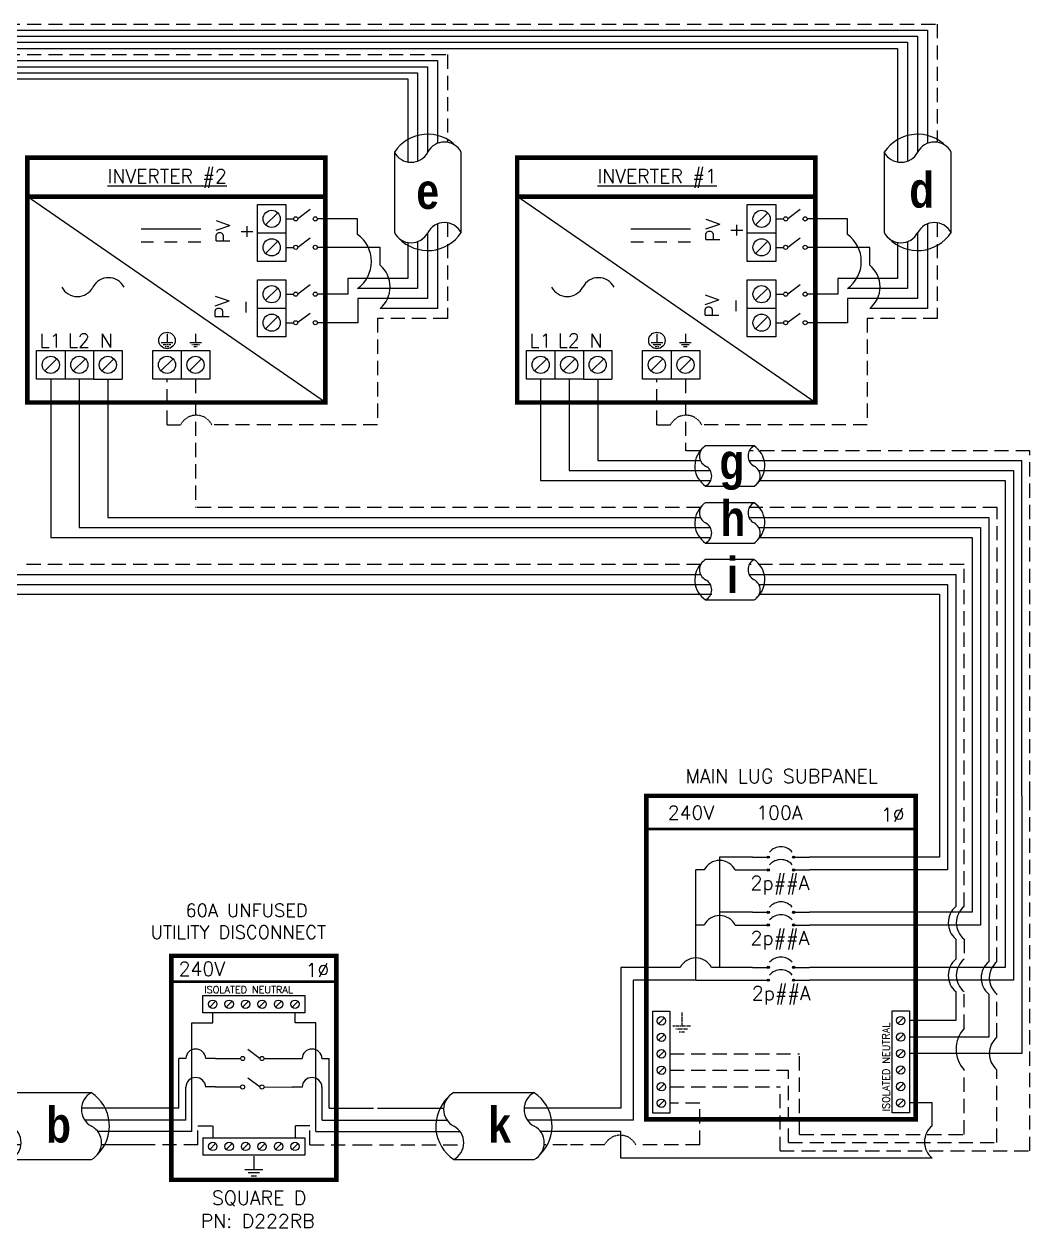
# Model space of a CAD drawing. Header units: feet. Extents: x 9649 to 10425, y 21606 to 22161.
# Drawn here: x 10159 to 10424.8, y 21808.1 to 22126.1 of the extents above; entities that cross this region are included whole.
import ezdxf

# ---------------------------------------------------------------- set-up
doc = ezdxf.new("R2010")
doc.units = ezdxf.units.FT
doc.header["$MEASUREMENT"] = 0
doc.linetypes.add('HIDDEN', pattern=[0.375, 0.25, -0.125])
for name, color, linetype in [('ONE LINE BLOCKS', 7, 'Continuous'), ('TABLES', 7, 'Continuous'), ('TEXT', 7, 'Continuous'), ('Z - TITLEBLOCK TXT', 7, 'Continuous')]:
    doc.layers.add(name, color=color, linetype=linetype)
doc.styles.add('ONE LINE TXT', font='techb___.ttf')
doc.styles.get("Standard").update_dxf_attribs({"font": 'simplex.shx'})

# ---------------------------------------------------------------- blocks, each defined once
blk = doc.blocks.new('*U11')
at = {"layer": 'ONE LINE BLOCKS', "linetype": 'Continuous'}
h = blk.add_hatch(color=1, dxfattribs=at)
h.dxf.hatch_style = 1
edge = h.paths.add_edge_path()
edge.add_arc((52.27, 75.95), 0.291, 0, 360)
h = blk.add_hatch(color=1, dxfattribs=at)
h.dxf.hatch_style = 1
edge = h.paths.add_edge_path()
edge.add_arc((58.94, 75.95), 0.291, 0, 360)
h = blk.add_hatch(color=1, dxfattribs=at)
h.dxf.hatch_style = 1
edge = h.paths.add_edge_path()
edge.add_arc((52.27, 72.57), 0.291, 0, 360)
h = blk.add_hatch(color=1, dxfattribs=at)
h.dxf.hatch_style = 1
edge = h.paths.add_edge_path()
edge.add_arc((58.94, 72.57), 0.291, 0, 360)
h = blk.add_hatch(color=1, dxfattribs=at)
h.dxf.hatch_style = 1
edge = h.paths.add_edge_path()
edge.add_arc((52.27, 61.39), 0.291, 0, 360)
h = blk.add_hatch(color=1, dxfattribs=at)
h.dxf.hatch_style = 1
edge = h.paths.add_edge_path()
edge.add_arc((58.94, 61.39), 0.291, 0, 360)
h = blk.add_hatch(color=1, dxfattribs=at)
h.dxf.hatch_style = 1
edge = h.paths.add_edge_path()
edge.add_arc((52.27, 58.01), 0.291, 0, 360)
h = blk.add_hatch(color=1, dxfattribs=at)
h.dxf.hatch_style = 1
edge = h.paths.add_edge_path()
edge.add_arc((58.94, 58.01), 0.291, 0, 360)
h = blk.add_hatch(color=1, dxfattribs=at)
h.dxf.hatch_style = 1
edge = h.paths.add_edge_path()
edge.add_arc((52.27, 46.83), 0.291, 0, 360)
h = blk.add_hatch(color=1, dxfattribs=at)
h.dxf.hatch_style = 1
edge = h.paths.add_edge_path()
edge.add_arc((58.94, 46.83), 0.291, 0, 360)
h = blk.add_hatch(color=1, dxfattribs=at)
h.dxf.hatch_style = 1
edge = h.paths.add_edge_path()
edge.add_arc((52.27, 43.45), 0.291, 0, 360)
h = blk.add_hatch(color=1, dxfattribs=at)
h.dxf.hatch_style = 1
edge = h.paths.add_edge_path()
edge.add_arc((58.94, 43.45), 0.291, 0, 360)
at = {"color": 7, "linetype": 'Continuous'}
for p, q in [((97.46, 92.13), (97.46, 75.95)), ((106.16, 92.13), (106.16, 61.39)), ((114.86, 92.13), (114.86, 46.83)), ((48.07, 75.95), (39.41, 75.95)), ((39.41, 75.95), (39.41, 61.39)), ((97.46, 75.95), (63.14, 75.95)), ((48.07, 61.39), (39.41, 61.39)), ((39.41, 61.39), (39.41, 46.83)), ((106.16, 61.39), (63.14, 61.39)), ((29, 46.83), (13.32, 46.83)), ((13.32, 46.83), (13.32, 9.66)), ((48.07, 46.83), (37.24, 46.83)), ((114.86, 46.83), (63.14, 46.83)), ((13.32, 9.66), (0, 9.66))]:
    blk.add_line(p, q, dxfattribs=at)
at = {"color": 10, "linetype": 'Continuous'}
for p, q in [((99.63, 92.13), (99.63, 72.57)), ((108.33, 92.13), (108.33, 58.01)), ((117.03, 92.13), (117.03, 43.45)), ((33.12, 58.01), (33.12, 72.57)), ((35.29, 72.57), (33.12, 72.57)), ((43.53, 72.57), (48.07, 72.57)), ((99.63, 72.57), (63.14, 72.57)), ((33.12, 43.45), (33.12, 58.01)), ((35.29, 58.01), (33.12, 58.01)), ((43.53, 58.01), (48.07, 58.01)), ((108.33, 58.01), (63.14, 58.01)), ((33.12, 43.45), (16.61, 43.45)), ((16.61, 6.49), (16.61, 43.45)), ((33.12, 43.45), (48.07, 43.45)), ((117.03, 43.45), (63.14, 43.45)), ((16.61, 6.49), (0, 6.49))]:
    blk.add_line(p, q, dxfattribs=at)
at = {"color": 253, "linetype": 'Continuous'}
for p, q in [((101.81, 92.13), (101.81, 62.88)), ((110.51, 92.13), (110.51, 48.32)), ((119.21, 92.13), (119.21, 24.07)), ((101.81, 54.32), (101.81, 48.99)), ((101.81, 40.44), (101.81, 32.77)), ((110.51, 39.76), (110.51, 28.42)), ((101.81, 32.77), (89.53, 32.77)), ((110.51, 28.42), (89.53, 28.42)), ((119.21, 24.07), (89.53, 24.07)), ((95.54, 11.02), (89.53, 11.02)), ((95.54, 5), (95.54, 11.02)), ((13.32, 3.45), (0, 3.45)), ((13.32, -3.56), (13.32, 3.45)), ((95.54, -3.56), (13.32, -3.56))]:
    blk.add_line(p, q, dxfattribs=at)
at = {"color": 10, "linetype": 'Continuous'}
for centre in [(39.41, 70.41), (39.41, 55.85)]:
    blk.add_arc(centre, 4.65, 27.6639, 152.3361, dxfattribs=at)
at = {"color": 253, "linetype": 'Continuous'}
for centre in [(105.39, 58.6), (105.39, 44.71), (114.09, 44.04), (99.12, 0.72)]:
    blk.add_arc(centre, 5.58, 129.9215, 230.0785, dxfattribs=at)
at = {"color": 7, "linetype": 'Continuous'}
blk.add_arc((33.12, 44.67), 4.65, 27.6639, 152.3361, dxfattribs=at)
at = {"layer": 'ONE LINE BLOCKS', "lineweight": 50}
blk.add_line((20.02, 83.43), (91.19, 83.43), dxfattribs=at)
at = {"layer": 'ONE LINE BLOCKS', "lineweight": 50, "const_width": 1.19}
blk.add_lwpolyline([(20.02, 6.67), (20.02, 92.13), (91.19, 92.13), (91.19, 6.67)], close=True, dxfattribs=at)
at = {"layer": 'TEXT', "color": 92, "linetype": 'HIDDEN', "ltscale": 15}
for p, q in [((103.98, 62.88), (103.98, 92.13)), ((112.68, 48.32), (112.68, 92.13)), ((121.38, -1.65), (121.38, 92.13)), ((103.98, 54.32), (103.98, 48.99)), ((103.98, 30.67), (103.98, 39.76)), ((112.68, 28.34), (112.68, 39.76)), ((26.29, 24), (60.5, 24)), ((60.5, 2.72), (60.5, 24)), ((26.29, 19.65), (57.58, 19.65)), ((57.58, 0.54), (57.58, 19.65)), ((103.98, 2.72), (103.98, 19.79)), ((112.68, 0.54), (112.68, 19.79)), ((26.29, 15.3), (55.38, 15.3)), ((55.38, -1.65), (55.38, 15.3)), ((34.13, 10.94), (26.29, 10.94)), ((34.13, 0), (34.13, 10.94)), ((9.01, 0), (0, 0)), ((34.13, 0), (17.25, 0)), ((57.58, 0.54), (112.68, 0.54)), ((60.5, 2.72), (103.98, 2.72)), ((55.38, -1.65), (121.38, -1.65))]:
    blk.add_line(p, q, dxfattribs=at)
at = {"layer": 'TEXT', "color": 92, "linetype": 'HIDDEN', "flags": 128}
for points in [[(29.4, 34.92), (29.4, 31.42)], [(27.06, 31.42), (31.74, 31.42)], [(30.93, 30.55), (27.87, 30.55)], [(30.12, 29.68), (28.68, 29.68)]]:
    blk.add_lwpolyline(points, dxfattribs=at)
at = {"layer": 'TEXT', "color": 92, "linetype": 'Continuous', "ltscale": 4}
for centre, radius, start, end in [((107.45, 58.6), 5.51, 129.059, 230.941), ((107.45, 44.71), 5.51, 129.059, 230.941), ((116.15, 44.04), 5.51, 129.059, 230.941), ((109.89, 25.23), 8.03, 137.3778, 222.6222), ((116.15, 24.07), 5.51, 129.059, 230.941)]:
    blk.add_arc(centre, radius, start, end, dxfattribs=at)
at = {"layer": 'TEXT', "color": 92, "linetype": 'HIDDEN', "ltscale": 0.3}
blk.add_arc((13.13, -2.16), 4.65, 27.6639, 152.3361, dxfattribs=at)
at = {"layer": 'Z - TITLEBLOCK TXT', "color": 1, "linetype": 'Continuous'}
for p, q in [((21.75, 8.35), (21.75, 35.29)), ((21.75, 35.29), (26.29, 35.29)), ((26.29, 35.29), (26.29, 8.35)), ((84.99, 8.42), (84.99, 35.37)), ((84.99, 35.37), (89.53, 35.37)), ((89.53, 35.37), (89.53, 8.42)), ((26.29, 8.35), (21.75, 8.35)), ((89.53, 8.42), (84.99, 8.42))]:
    blk.add_line(p, q, dxfattribs=at)
at = {"layer": 'Z - TITLEBLOCK TXT', "color": 4, "linetype": 'Continuous'}
for p, q in [((24.81, 33.48), (23.24, 31.91)), ((88.04, 33.56), (86.47, 31.98)), ((24.81, 29.13), (23.24, 27.56)), ((88.04, 29.2), (86.47, 27.63)), ((24.81, 24.78), (23.24, 23.21)), ((88.04, 24.85), (86.47, 23.28)), ((24.81, 20.43), (23.24, 18.86)), ((88.04, 20.5), (86.47, 18.93)), ((24.81, 16.08), (23.24, 14.51)), ((88.04, 16.15), (86.47, 14.58)), ((24.81, 11.73), (23.24, 10.16)), ((88.04, 11.8), (86.47, 10.23))]:
    blk.add_line(p, q, dxfattribs=at)
at = {"layer": 'Z - TITLEBLOCK TXT', "color": 1, "linetype": 'Continuous', "flags": 128}
for points in [[(48.07, 75.95), (52.27, 75.95)], [(48.07, 75.95), (52.27, 75.95)], [(58.94, 75.95), (63.14, 75.95)], [(48.07, 72.57), (52.27, 72.57)], [(48.07, 72.57), (52.27, 72.57)], [(58.94, 72.57), (63.14, 72.57)], [(48.07, 61.39), (52.27, 61.39)], [(48.07, 61.39), (52.27, 61.39)], [(58.94, 61.39), (63.14, 61.39)], [(48.07, 58.01), (52.27, 58.01)], [(48.07, 58.01), (52.27, 58.01)], [(58.94, 58.01), (63.14, 58.01)], [(48.07, 46.83), (52.27, 46.83)], [(48.07, 46.83), (52.27, 46.83)], [(58.94, 46.83), (63.14, 46.83)], [(48.07, 43.45), (52.27, 43.45)], [(48.07, 43.45), (52.27, 43.45)], [(58.94, 43.45), (63.14, 43.45)]]:
    blk.add_lwpolyline(points, dxfattribs=at)
at = {"layer": 'Z - TITLEBLOCK TXT', "color": 1, "linetype": 'Continuous'}
for centre in [(52.27, 75.95), (58.94, 75.95), (52.27, 72.57), (58.94, 72.57), (52.27, 61.39), (58.94, 61.39), (52.27, 58.01), (58.94, 58.01), (52.27, 46.83), (58.94, 46.83), (52.27, 43.45), (58.94, 43.45)]:
    blk.add_circle(centre, 0.291, dxfattribs=at)
at = {"layer": 'Z - TITLEBLOCK TXT', "color": 4, "linetype": 'Continuous'}
for centre in [(24.02, 32.7), (87.26, 32.77), (24.02, 28.35), (87.26, 28.42), (24.02, 24), (87.26, 24.07), (24.02, 19.65), (87.26, 19.72), (24.02, 15.3), (87.26, 15.37), (24.02, 10.94), (87.26, 11.02)]:
    blk.add_circle(centre, 1.11, dxfattribs=at)
at = {"layer": 'Z - TITLEBLOCK TXT', "color": 1, "linetype": 'Continuous'}
for centre in [(55.6, 74.75), (55.6, 71.37), (55.6, 60.19), (55.6, 56.81), (55.6, 45.63), (55.6, 42.25)]:
    blk.add_arc(centre, 3.93, 40.3392, 139.6608, dxfattribs=at)
at = {"layer": 'TABLES', "color": 1, "linetype": 'Continuous'}
for p in [(47.57, 67.33), (47.57, 52.77), (47.91, 38.21)]:
    blk.add_text('2p##A', height=3.658, dxfattribs=at).set_placement(p)
at = {"layer": 'TABLES', "color": 4, "linetype": 'Continuous'}
blk.add_text('ISOLATED NEUTRAL', height=1.8743, rotation=90, dxfattribs=at).set_placement((84.33, 8.78))
at = {"layer": 'TEXT', "color": 1, "attachment_point": 5}
for s, width, gutter_width, insert, char_height in [('MAIN LUG SUBPANEL ', 62.3984, 7.17, (55.8, 97.31), 3.6576), ('240V', 0.1481, 0.75, (31.81, 87.69), 3.658), ('100A', 0.1481, 0.75, (55.19, 87.69), 3.658), ('1∅', 0.1481, 0.75, (85.17, 87.17), 3.658)]:
    blk.add_mtext_dynamic_manual_height_columns(s, width=width, gutter_width=gutter_width, heights=[0], dxfattribs=dict(at, insert=insert, char_height=char_height))
blk = doc.blocks.new('*U7')
at = {"color": 7, "linetype": 'Continuous'}
for p, q in [((6.669, 2.433), (2.905, 2.433)), ((2.435, 1.711), (0, 1.711)), ((9.575, 1.711), (6.199, 1.711)), ((2.905, -0.69), (6.669, -0.69))]:
    blk.add_line(p, q, dxfattribs=at)
at = {"color": 10, "linetype": 'Continuous'}
for p, q in [((2.591, 1.149), (0, 1.149)), ((9.575, 1.149), (6.355, 1.149))]:
    blk.add_line(p, q, dxfattribs=at)
at = {"color": 253, "linetype": 'Continuous'}
for p, q in [((3.208, 0.611), (0, 0.611)), ((9.575, 0.611), (6.972, 0.611))]:
    blk.add_line(p, q, dxfattribs=at)
at = {"color": 7, "linetype": 'Continuous'}
for centre, start, end in [((5.633, 0.872), 313.9732, 56.4265), ((3.942, 0.872), 133.9732, 236.4265)]:
    blk.add_arc(centre, 1.874, start, end, dxfattribs=at)
at = {"layer": 'TEXT', "color": 92, "linetype": 'HIDDEN', "ltscale": 15}
for p, q in [((3.373, 0), (0, 0)), ((9.575, 0), (7.137, 0))]:
    blk.add_line(p, q, dxfattribs=at)
at = {"layer": 'Z - TITLEBLOCK TXT', "linetype": 'Continuous'}
for centre, start, end in [((3.315, 1.653), 117.6639, 242.3361), ((7.078, 1.653), 117.6639, 242.3361), ((2.496, 0.091), 297.6639, 62.3361), ((6.26, 0.091), 297.6639, 62.3361)]:
    blk.add_arc(centre, 0.882, start, end, dxfattribs=at)
blk = doc.blocks.new('M_UTILITY DISCONNECT')
at = {"color": 253, "linetype": 'Continuous'}
for p, q in [((-47.96, 3.45), (-47.96, 32.21)), ((-47.96, 32.21), (-42.47, 32.21)), ((-42.47, 32.21), (-42.47, 34.82)), ((-20.72, 32.21), (-20.72, 34.82)), ((-15.23, 32.21), (-20.72, 32.21)), ((-15.23, 3.45), (-15.23, 32.21)), ((-47.96, 3.45), (-63.19, 3.45)), ((-15.23, 3.45), (0, 3.45))]:
    blk.add_line(p, q, dxfattribs=at)
at = {"color": 7, "linetype": 'Continuous'}
for p, q in [((-51.46, 9.66), (-51.46, 22.77)), ((-49.6, 22.77), (-51.46, 22.77)), ((-41.69, 22.77), (-44.32, 22.77)), ((-21.5, 22.77), (-18.87, 22.77)), ((-13.59, 22.77), (-11.73, 22.77)), ((-11.73, 9.66), (-11.73, 22.77)), ((-51.46, 9.66), (-63.19, 9.66)), ((-11.73, 9.66), (0, 9.66))]:
    blk.add_line(p, q, dxfattribs=at)
at = {"color": 10, "linetype": 'Continuous'}
for p, q in [((-49.6, 6.49), (-49.6, 15.24)), ((-41.69, 15.24), (-44.32, 15.24)), ((-21.5, 15.24), (-18.87, 15.24)), ((-13.59, 6.49), (-13.59, 15.24)), ((-49.6, 6.49), (-63.19, 6.49)), ((-13.59, 6.49), (0, 6.49))]:
    blk.add_line(p, q, dxfattribs=at)
at = {"color": 7, "linetype": 'Continuous'}
for centre in [(-46.96, 22.62), (-16.23, 22.62)]:
    blk.add_arc(centre, 2.64, 3.2819, 176.7181, dxfattribs=at)
at = {"color": 10, "linetype": 'Continuous'}
for centre in [(-46.96, 15.08), (-16.23, 15.08)]:
    blk.add_arc(centre, 2.64, 3.2819, 176.7181, dxfattribs=at)
at = {"layer": 'ONE LINE BLOCKS', "lineweight": 50}
blk.add_line((-53.41, 43.1), (-9.8, 43.1), dxfattribs=at)
at = {"layer": 'ONE LINE BLOCKS', "lineweight": 50, "const_width": 1.19}
blk.add_lwpolyline([(-53.41, -9.3), (-53.41, 49.88), (-9.8, 49.88), (-9.8, -9.3)], close=True, dxfattribs=at)
at = {"layer": 'TEXT', "color": 92, "linetype": 'HIDDEN', "ltscale": 15}
for p, q in [((-46.38, 0), (-46.38, 4.94)), ((-46.38, 4.94), (-42.47, 4.94)), ((-42.47, 4.94), (-42.47, 1.8)), ((-16.81, 4.94), (-20.72, 4.94)), ((-20.72, 4.94), (-20.72, 1.8)), ((-16.81, 0), (-16.81, 4.94)), ((-46.38, 0), (-63.19, 0)), ((-16.81, 0), (0, 0))]:
    blk.add_line(p, q, dxfattribs=at)
at = {"layer": 'TEXT', "color": 92, "linetype": 'Continuous', "flags": 128}
for points in [[(-31.59, -3.07), (-31.6, -6.57)], [(-33.94, -6.57), (-29.25, -6.57)], [(-30.07, -7.44), (-33.13, -7.44)], [(-30.88, -8.3), (-32.31, -8.3)]]:
    blk.add_lwpolyline(points, dxfattribs=at)
at = {"layer": 'Z - TITLEBLOCK TXT', "color": 1, "linetype": 'Continuous'}
for p, q in [((-45.07, 34.82), (-45.07, 39.36)), ((-45.07, 39.36), (-18.12, 39.36)), ((-18.12, 39.36), (-18.12, 34.82)), ((-18.12, 34.82), (-45.07, 34.82)), ((-41.69, 22.77), (-35.12, 22.77)), ((-33.23, 25.22), (-29.96, 22.78)), ((-28.88, 22.77), (-21.5, 22.77)), ((-33.23, 17.69), (-29.96, 15.24)), ((-41.69, 15.24), (-35.12, 15.24)), ((-28.88, 15.24), (-21.5, 15.23)), ((-45.07, 1.8), (-18.12, 1.8)), ((-45.07, 1.8), (-45.07, -2.74)), ((-18.12, 1.8), (-18.12, -2.74)), ((-18.12, -2.74), (-45.07, -2.74))]:
    blk.add_line(p, q, dxfattribs=at)
at = {"layer": 'Z - TITLEBLOCK TXT', "color": 4, "linetype": 'Continuous'}
for p, q in [((-41.69, 37.87), (-43.26, 36.3)), ((-37.34, 37.87), (-38.91, 36.3)), ((-32.98, 37.87), (-34.56, 36.3)), ((-28.63, 37.87), (-30.21, 36.3)), ((-24.28, 37.87), (-25.86, 36.3)), ((-19.93, 37.87), (-21.51, 36.3)), ((-41.69, 0.32), (-43.26, -1.26)), ((-37.34, 0.32), (-38.91, -1.26)), ((-32.98, 0.32), (-34.56, -1.26)), ((-28.63, 0.32), (-30.21, -1.26)), ((-24.28, 0.32), (-25.86, -1.26)), ((-19.93, 0.32), (-21.51, -1.26))]:
    blk.add_line(p, q, dxfattribs=at)
for centre in [(-42.47, 37.09), (-38.12, 37.09), (-33.77, 37.09), (-29.42, 37.09), (-25.07, 37.09), (-20.72, 37.09), (-42.47, -0.47), (-38.12, -0.47), (-33.77, -0.47), (-29.42, -0.47), (-25.07, -0.47), (-20.72, -0.47)]:
    blk.add_circle(centre, 1.11, dxfattribs=at)
at = {"layer": 'Z - TITLEBLOCK TXT', "color": 1, "linetype": 'Continuous'}
for centre in [(-34.58, 22.77), (-29.42, 22.77), (-34.58, 15.24), (-29.42, 15.24)]:
    blk.add_circle(centre, 0.541, dxfattribs=at)
at = {"layer": 'TABLES', "color": 4, "linetype": 'Continuous'}
blk.add_text('ISOLATED NEUTRAL', height=1.8743, dxfattribs=at).set_placement((-44.71, 40.01))
at = {"layer": 'TEXT', "color": 1}
for s, width, gutter_width, heights, insert, char_height, attachment_point in [('\\A1;\\pi12.968; 60A UNFUSED \\P\\pi6.1418;UTILITY DISCONNECT', 64.922, 0, [82.18], (-65.01, 63.62), 3.4544, 1), ('240V', 0.1481, 0.75, [0], (-45.35, 46.44), 3.658, 5), ('1∅', 0.1481, 0.75, [0], (-14.78, 46.14), 3.658, 5), ('\\A1;\\pi11.999,t30.287;SQUARE D\\P\\pi9.0377,t27.326;PN: D222RB', 51.6906, 0.203, [45.94], (-54.67, -12.23), 3.6576, 1)]:
    blk.add_mtext_dynamic_manual_height_columns(s, width=width, gutter_width=gutter_width, heights=heights, dxfattribs=dict(at, insert=insert, char_height=char_height, attachment_point=attachment_point))

msp = doc.modelspace()

# ---------------------------------------------------------------- linework, layer by layer
at = {"color": 7, "linetype": 'Continuous'}
for p, q in [((10030.42, 22124.5), (10397.66, 22124.5)), ((10397.66, 22124.5), (10397.67, 22094.58)), ((10030.42, 22121.29), (10392.42, 22121.29)), ((10392.42, 22121.29), (10392.42, 22089.92)), ((10030.42, 22116.47), (10268.23, 22116.47)), ((10268.23, 22116.47), (10268.23, 22094.58)), ((10030.42, 22113.25), (10262.99, 22113.25)), ((10262.99, 22113.25), (10262.99, 22089.92)), ((10256.85, 22092.27), (10256.85, 22071.03)), ((10274.48, 22071.03), (10274.48, 22092.27)), ((10386.28, 22092.27), (10386.28, 22071.03)), ((10403.91, 22071.03), (10403.91, 22092.27)), ((10247.11, 22074.66), (10236.48, 22074.66)), ((10247.11, 22070.55), (10247.11, 22074.66)), ((10376.54, 22074.66), (10365.91, 22074.66)), ((10376.54, 22070.55), (10376.54, 22074.66)), ((10268.23, 22073.34), (10268.23, 22051.01)), ((10397.67, 22073.34), (10397.67, 22051.01)), ((10262.99, 22068.67), (10262.99, 22056.25)), ((10392.42, 22068.67), (10392.42, 22056.25)), ((10253.06, 22067.13), (10236.48, 22067.13)), ((10253.06, 22062.4), (10253.06, 22067.13)), ((10382.5, 22067.13), (10365.91, 22067.13)), ((10382.5, 22062.4), (10382.5, 22067.13)), ((10262.99, 22056.25), (10247.11, 22056.25)), ((10392.42, 22056.25), (10376.54, 22056.25)), ((10268.23, 22051.01), (10253.06, 22051.01)), ((10397.67, 22051.01), (10382.5, 22051.01)), ((10166.06, 22032.34), (10166.06, 21990.52)), ((10295.49, 22032.34), (10295.49, 22005.54)), ((10351.87, 22014.7), (10339.06, 22014.7)), ((10295.49, 22005.54), (10340.42, 22005.54)), ((10339.06, 22004.07), (10351.87, 22004.07)), ((10353.24, 22005.54), (10418.23, 22005.54)), ((10418.23, 22005.54), (10418.23, 21922.26)), ((10351.87, 21999.67), (10339.06, 21999.67)), ((10166.06, 21990.52), (10340.42, 21990.52)), ((10339.06, 21989.04), (10351.87, 21989.04)), ((10353.24, 21990.52), (10409.53, 21990.52)), ((10409.53, 21990.52), (10409.53, 21922.26)), ((10351.87, 21984.65), (10339.06, 21984.65)), ((10353.24, 21975.49), (10400.83, 21975.49)), ((10400.83, 21975.49), (10400.83, 21922.26)), ((10339.06, 21974.02), (10351.87, 21974.02)), ((10293.77, 21843.86), (10272.52, 21843.86)), ((10252.34, 21839.79), (10269.87, 21839.79)), ((10303.89, 21839.79), (10291.11, 21839.79)), ((10272.52, 21826.23), (10293.77, 21826.23))]:
    msp.add_line(p, q, dxfattribs=at)
at = {"color": 253, "linetype": 'Continuous'}
for p, q in [((10030.42, 22122.9), (10395.04, 22122.9)), ((10395.04, 22122.9), (10395.04, 22092.17)), ((10030.42, 22119.68), (10389.8, 22119.68)), ((10389.8, 22119.68), (10389.8, 22089.69)), ((10030.42, 22114.86), (10265.61, 22114.86)), ((10265.61, 22114.86), (10265.61, 22092.17)), ((10030.42, 22111.64), (10260.37, 22111.64)), ((10260.37, 22111.64), (10260.37, 22089.69)), ((10265.61, 22070.93), (10265.61, 22053.63)), ((10395.04, 22070.93), (10395.04, 22053.63)), ((10260.37, 22068.44), (10260.37, 22058.87)), ((10389.8, 22068.44), (10389.8, 22058.87)), ((10260.37, 22058.87), (10244.53, 22058.87)), ((10244.53, 22058.87), (10244.53, 22054.76)), ((10389.8, 22058.87), (10373.96, 22058.87)), ((10373.96, 22058.87), (10373.96, 22054.76)), ((10244.53, 22054.76), (10236.48, 22054.76)), ((10373.96, 22054.76), (10365.91, 22054.76)), ((10265.61, 22053.63), (10247.15, 22053.63)), ((10247.15, 22053.63), (10247.15, 22047.23)), ((10395.04, 22053.63), (10376.58, 22053.63)), ((10376.58, 22053.63), (10376.58, 22047.23)), ((10247.15, 22047.23), (10236.48, 22047.23)), ((10376.58, 22047.23), (10365.91, 22047.23)), ((10181.13, 22032.34), (10181.13, 21995.78)), ((10310.56, 22032.34), (10310.56, 22010.8)), ((10310.56, 22010.8), (10337.72, 22010.8)), ((10350.53, 22010.8), (10422.58, 22010.8)), ((10422.58, 21922.26), (10422.58, 22010.8)), ((10181.13, 21995.78), (10337.72, 21995.78)), ((10350.53, 21995.78), (10413.88, 21995.78)), ((10413.88, 21995.78), (10413.88, 21922.26)), ((10155.11, 21980.75), (10337.72, 21980.75)), ((10350.53, 21980.75), (10405.18, 21980.75)), ((10405.18, 21980.75), (10405.18, 21922.26)), ((10248.83, 21833.57), (10274.23, 21833.57)), ((10303.89, 21833.57), (10295.48, 21833.57))]:
    msp.add_line(p, q, dxfattribs=at)
at = {"color": 10, "linetype": 'Continuous'}
for p, q in [((10173.6, 22032.34), (10173.6, 21993.15)), ((10303.03, 22032.34), (10303.03, 22008.17)), ((10303.03, 22008.17), (10340.29, 22008.17)), ((10353.11, 22008.17), (10420.41, 22008.17)), ((10420.41, 22008.17), (10420.41, 21922.26)), ((10173.6, 21993.15), (10340.29, 21993.15)), ((10353.11, 21993.15), (10411.71, 21993.15)), ((10411.71, 21993.15), (10411.71, 21922.26)), ((10151.05, 21978.12), (10340.29, 21978.12)), ((10353.11, 21978.12), (10403.01, 21978.12)), ((10403.01, 21978.12), (10403.01, 21922.26)), ((10250.47, 21836.62), (10270.75, 21836.62)), ((10303.89, 21836.62), (10291.99, 21836.62))]:
    msp.add_line(p, q, dxfattribs=at)
at = {"color": 7}
msp.add_line((10147.83, 21975.49), (10340.67, 21975.49), dxfattribs=at)
at = {"color": 7, "linetype": 'Continuous'}
for centre, radius, start, end in [((10265.67, 22086.42), 10.58, 43.9732, 146.4265), ((10395.1, 22086.42), 10.58, 43.9732, 146.4265), ((10265.67, 22076.88), 10.58, 223.9732, 326.4265), ((10395.1, 22076.88), 10.58, 223.9732, 326.4265), ((10342.59, 22009.38), 6.38, 133.9732, 236.4265), ((10348.34, 22009.38), 6.38, 313.9732, 56.4265), ((10342.59, 21994.36), 6.38, 133.9732, 236.4265), ((10348.34, 21994.36), 6.38, 313.9732, 56.4265), ((10348.34, 21979.33), 6.38, 313.9732, 56.4265), ((10342.59, 21979.33), 6.38, 133.9732, 236.4265), ((10278.37, 21835.05), 10.58, 133.9732, 236.4265), ((10287.92, 21835.05), 10.58, 313.9732, 56.4265)]:
    msp.add_arc(centre, radius, start, end, dxfattribs=at)
at = {"layer": 'ONE LINE BLOCKS', "lineweight": 50, "const_width": 1.19}
for points in [[(10159.85, 22026.17), (10159.85, 22090.82), (10238.62, 22090.82), (10238.62, 22026.17)], [(10159.85, 22080.54), (10159.85, 22090.82), (10238.62, 22090.82), (10238.62, 22080.54)], [(10289.28, 22026.17), (10289.28, 22090.82), (10368.05, 22090.82), (10368.05, 22026.17)], [(10289.28, 22080.54), (10289.28, 22090.82), (10368.05, 22090.82), (10368.05, 22080.54)]]:
    msp.add_lwpolyline(points, close=True, dxfattribs=at)
at = {"layer": 'TEXT', "color": 92, "linetype": 'HIDDEN', "ltscale": 15}
for p, q in [((10030.42, 22126.11), (10400.29, 22126.11)), ((10400.29, 22126.11), (10400.29, 22094.88)), ((10030.42, 22118.07), (10270.86, 22118.07)), ((10270.86, 22118.07), (10270.86, 22094.88)), ((10270.86, 22073.63), (10270.86, 22048.38)), ((10400.29, 22073.63), (10400.29, 22048.38)), ((10270.86, 22048.38), (10252.35, 22048.38)), ((10252.35, 22048.38), (10252.35, 22020.3)), ((10400.29, 22048.38), (10381.78, 22048.38)), ((10381.78, 22048.38), (10381.78, 22020.3)), ((10196.77, 22020.3), (10196.77, 22032.34)), ((10204.3, 22032.34), (10204.3, 21998.41)), ((10326.2, 22020.3), (10326.2, 22032.34)), ((10333.74, 22032.34), (10333.74, 22013.43)), ((10196.77, 22020.3), (10200.37, 22020.3)), ((10252.35, 22020.3), (10208.61, 22020.3)), ((10326.2, 22020.3), (10329.8, 22020.3)), ((10381.78, 22020.3), (10338.04, 22020.3)), ((10337.79, 22013.43), (10333.74, 22013.43)), ((10424.76, 22013.43), (10350.61, 22013.43)), ((10424.76, 21922.26), (10424.76, 22013.43)), ((10337.79, 21998.41), (10204.3, 21998.41)), ((10416.06, 21998.41), (10350.61, 21998.41)), ((10416.06, 21922.26), (10416.06, 21998.41)), ((10337.79, 21983.38), (10158.75, 21983.38)), ((10407.36, 21983.38), (10350.61, 21983.38)), ((10407.36, 21922.26), (10407.36, 21983.38)), ((10247.26, 21830.13), (10275.16, 21830.13)), ((10302.47, 21830.13), (10296.4, 21830.13))]:
    msp.add_line(p, q, dxfattribs=at)
at = {"layer": 'TEXT', "color": 92, "linetype": 'Continuous', "flags": 128}
for points in [[(10195.23, 22041.98), (10198.3, 22041.98)], [(10196.77, 22044.28), (10196.77, 22041.98)], [(10202.77, 22041.98), (10205.84, 22041.98)], [(10204.31, 22044.28), (10204.3, 22041.98)], [(10324.66, 22041.98), (10327.74, 22041.98)], [(10326.2, 22044.28), (10326.2, 22041.98)], [(10332.2, 22041.98), (10335.27, 22041.98)], [(10333.74, 22044.28), (10333.73, 22041.98)], [(10327.2, 22041.41), (10325.2, 22041.41)], [(10334.74, 22041.41), (10332.73, 22041.41)]]:
    msp.add_lwpolyline(points, dxfattribs=at)
at = {"layer": 'TEXT', "color": 92, "linetype": 'HIDDEN', "flags": 128}
for points in [[(10197.77, 22041.41), (10195.76, 22041.41)], [(10197.24, 22040.84), (10196.3, 22040.84)], [(10205.31, 22041.41), (10203.3, 22041.41)], [(10204.77, 22040.84), (10203.83, 22040.84)], [(10326.67, 22040.84), (10325.73, 22040.84)], [(10334.21, 22040.84), (10333.26, 22040.84)]]:
    msp.add_lwpolyline(points, dxfattribs=at)
at = {"layer": 'TEXT', "color": 92, "linetype": 'Continuous'}
for centre in [(10196.77, 22042.54), (10326.2, 22042.54)]:
    msp.add_circle(centre, 2.17, dxfattribs=at)
at = {"layer": 'TEXT', "color": 92, "linetype": 'HIDDEN', "ltscale": 0.3}
for centre in [(10204.49, 22018.14), (10333.92, 22018.14)]:
    msp.add_arc(centre, 4.65, 27.6639, 152.3361, dxfattribs=at)
at = {"layer": 'Z - TITLEBLOCK TXT', "color": 7, "linetype": 'Continuous'}
for p, q in [((10238.62, 22026.17), (10159.85, 22080.54)), ((10368.05, 22026.17), (10289.28, 22080.54)), ((10205.67, 22071.93), (10189.9, 22071.93)), ((10335.1, 22071.93), (10319.33, 22071.93)), ((10193.2, 22068.52), (10189.9, 22068.52)), ((10199.43, 22068.52), (10196.14, 22068.52)), ((10205.67, 22068.52), (10202.37, 22068.52)), ((10322.63, 22068.52), (10319.33, 22068.52)), ((10328.86, 22068.52), (10325.57, 22068.52)), ((10335.1, 22068.52), (10331.81, 22068.52))]:
    msp.add_line(p, q, dxfattribs=at)
at = {"layer": 'Z - TITLEBLOCK TXT', "color": 1, "linetype": 'Continuous'}
for p, q in [((10220.66, 22063.36), (10220.66, 22078.43)), ((10220.66, 22078.43), (10228.2, 22078.43)), ((10220.66, 22063.36), (10220.66, 22078.43)), ((10228.2, 22078.43), (10228.2, 22063.36)), ((10228.2, 22078.43), (10228.2, 22070.89)), ((10234.62, 22077.12), (10231.36, 22074.68)), ((10350.09, 22063.36), (10350.09, 22078.43)), ((10350.09, 22078.43), (10357.63, 22078.43)), ((10350.09, 22063.36), (10350.09, 22078.43)), ((10357.63, 22078.43), (10357.63, 22063.36)), ((10357.63, 22078.43), (10357.63, 22070.89)), ((10364.06, 22077.12), (10360.79, 22074.68)), ((10228.2, 22074.66), (10230.23, 22074.66)), ((10357.63, 22074.66), (10359.67, 22074.66)), ((10228.2, 22070.89), (10220.66, 22070.89)), ((10357.63, 22070.89), (10350.09, 22070.89)), ((10234.62, 22069.59), (10231.36, 22067.14)), ((10364.06, 22069.59), (10360.79, 22067.14)), ((10228.2, 22067.13), (10230.23, 22067.13)), ((10357.63, 22067.13), (10359.67, 22067.13)), ((10228.2, 22063.36), (10220.66, 22063.36)), ((10357.63, 22063.36), (10350.09, 22063.36)), ((10220.66, 22043.46), (10220.66, 22058.53)), ((10220.66, 22058.53), (10228.2, 22058.53)), ((10228.2, 22058.53), (10228.2, 22051)), ((10350.09, 22043.46), (10350.09, 22058.53)), ((10350.09, 22058.53), (10357.63, 22058.53)), ((10357.63, 22058.53), (10357.63, 22051)), ((10228.2, 22054.76), (10230.23, 22054.76)), ((10234.62, 22057.23), (10231.36, 22054.78)), ((10357.63, 22054.76), (10359.67, 22054.76)), ((10364.06, 22057.23), (10360.79, 22054.78)), ((10228.2, 22051), (10220.66, 22051)), ((10228.2, 22051), (10228.2, 22043.46)), ((10234.62, 22049.69), (10231.36, 22047.25)), ((10357.63, 22051), (10350.09, 22051)), ((10357.63, 22051), (10357.63, 22043.46)), ((10364.06, 22049.69), (10360.79, 22047.25)), ((10228.2, 22047.23), (10230.23, 22047.23)), ((10357.63, 22047.23), (10359.67, 22047.23)), ((10228.2, 22043.46), (10220.66, 22043.46)), ((10357.63, 22043.46), (10350.09, 22043.46)), ((10162.3, 22039.87), (10177.37, 22039.87)), ((10162.3, 22032.34), (10162.3, 22039.87)), ((10162.3, 22039.87), (10169.83, 22039.87)), ((10169.83, 22039.87), (10169.83, 22032.34)), ((10177.37, 22039.87), (10177.37, 22032.34)), ((10177.37, 22039.87), (10184.9, 22039.87)), ((10184.9, 22039.87), (10184.9, 22032.34)), ((10193, 22039.87), (10208.07, 22039.87)), ((10193, 22032.34), (10193, 22039.87)), ((10193, 22039.87), (10200.54, 22039.87)), ((10200.54, 22039.87), (10200.54, 22032.34)), ((10208.07, 22039.87), (10208.07, 22032.34)), ((10291.73, 22039.87), (10306.8, 22039.87)), ((10291.73, 22032.34), (10291.73, 22039.87)), ((10291.73, 22039.87), (10299.26, 22039.87)), ((10299.26, 22039.87), (10299.26, 22032.34)), ((10306.8, 22039.87), (10306.8, 22032.34)), ((10306.8, 22039.87), (10314.33, 22039.87)), ((10314.33, 22039.87), (10314.33, 22032.34)), ((10322.43, 22039.87), (10337.5, 22039.87)), ((10322.43, 22032.34), (10322.43, 22039.87)), ((10322.43, 22039.87), (10329.97, 22039.87)), ((10329.97, 22039.87), (10329.97, 22032.34)), ((10337.5, 22039.87), (10337.5, 22032.34)), ((10177.37, 22032.34), (10162.3, 22032.34)), ((10177.37, 22032.34), (10184.9, 22032.34)), ((10208.07, 22032.34), (10193, 22032.34)), ((10306.8, 22032.34), (10291.73, 22032.34)), ((10306.8, 22032.34), (10314.33, 22032.34)), ((10337.5, 22032.34), (10322.43, 22032.34))]:
    msp.add_line(p, q, dxfattribs=at)
at = {"layer": 'Z - TITLEBLOCK TXT', "color": 4, "linetype": 'Continuous'}
for p, q in [((10226.04, 22076.27), (10222.82, 22073.05)), ((10355.47, 22076.27), (10352.25, 22073.05)), ((10226.04, 22068.73), (10222.82, 22065.52)), ((10355.47, 22068.73), (10352.25, 22065.52)), ((10226.04, 22056.37), (10222.82, 22053.16)), ((10355.47, 22056.37), (10352.25, 22053.16)), ((10226.04, 22048.84), (10222.82, 22045.62)), ((10355.47, 22048.84), (10352.25, 22045.62)), ((10167.67, 22037.71), (10164.46, 22034.5)), ((10175.2, 22037.71), (10171.99, 22034.5)), ((10182.74, 22037.71), (10179.53, 22034.5)), ((10198.38, 22037.71), (10195.16, 22034.5)), ((10205.91, 22037.71), (10202.7, 22034.5)), ((10297.1, 22037.71), (10293.89, 22034.5)), ((10304.64, 22037.71), (10301.42, 22034.5)), ((10312.17, 22037.71), (10308.96, 22034.5)), ((10327.81, 22037.71), (10324.59, 22034.5)), ((10335.34, 22037.71), (10332.13, 22034.5))]:
    msp.add_line(p, q, dxfattribs=at)
for centre in [(10224.43, 22074.66), (10353.86, 22074.66), (10224.43, 22067.13), (10353.86, 22067.13), (10224.43, 22054.76), (10353.86, 22054.76), (10224.43, 22047.23), (10353.86, 22047.23), (10166.06, 22036.1), (10173.6, 22036.1), (10181.13, 22036.1), (10196.77, 22036.1), (10204.3, 22036.1), (10295.49, 22036.1), (10303.03, 22036.1), (10310.56, 22036.1), (10326.2, 22036.1), (10333.74, 22036.1)]:
    msp.add_circle(centre, 2.27, dxfattribs=at)
at = {"layer": 'Z - TITLEBLOCK TXT', "color": 1, "linetype": 'Continuous'}
for centre in [(10230.78, 22074.66), (10235.93, 22074.66), (10360.21, 22074.66), (10365.37, 22074.66), (10230.78, 22067.13), (10235.93, 22067.13), (10360.21, 22067.13), (10365.37, 22067.13), (10230.78, 22054.76), (10235.93, 22054.76), (10360.21, 22054.76), (10365.37, 22054.76), (10230.78, 22047.23), (10235.93, 22047.23), (10360.21, 22047.23), (10365.37, 22047.23)]:
    msp.add_circle(centre, 0.541, dxfattribs=at)
at = {"layer": 'Z - TITLEBLOCK TXT', "linetype": 'Continuous'}
for centre, radius, start, end in [((10270.07, 22089.96), 4.98, 27.6639, 152.3361), ((10399.51, 22089.96), 4.98, 27.6639, 152.3361), ((10261.26, 22094.58), 4.98, 207.6639, 332.3361), ((10390.69, 22094.58), 4.98, 207.6639, 332.3361), ((10270.07, 22068.72), 4.98, 27.6639, 152.3361), ((10399.51, 22068.72), 4.98, 27.6639, 152.3361), ((10241.97, 22063.4), 8.8, 305.6505, 54.3495), ((10261.26, 22073.34), 4.98, 207.6639, 332.3361), ((10371.41, 22063.4), 8.8, 305.6505, 54.3495), ((10390.69, 22073.34), 4.98, 207.6639, 332.3361), ((10248.29, 22056.7), 7.43, 309.9338, 50.0662), ((10377.72, 22056.7), 7.43, 309.9338, 50.0662), ((10181.32, 22054.48), 4.65, 27.6639, 152.3361), ((10310.75, 22054.48), 4.65, 27.6639, 152.3361), ((10173.08, 22058.8), 4.65, 207.6639, 332.3361), ((10302.51, 22058.8), 4.65, 207.6639, 332.3361), ((10340.45, 22012.04), 3, 117.6639, 242.3361), ((10353.27, 22012.04), 3, 117.6639, 242.3361), ((10337.67, 22006.72), 3, 297.6639, 62.3361), ((10350.48, 22006.72), 3, 297.6639, 62.3361), ((10340.45, 21997.02), 3, 117.6639, 242.3361), ((10353.27, 21997.02), 3, 117.6639, 242.3361), ((10337.67, 21991.7), 3, 297.6639, 62.3361), ((10350.48, 21991.7), 3, 297.6639, 62.3361), ((10340.45, 21981.99), 3, 117.6639, 242.3361), ((10353.27, 21981.99), 3, 117.6639, 242.3361), ((10337.67, 21976.68), 3, 297.6639, 62.3361), ((10350.48, 21976.68), 3, 297.6639, 62.3361), ((10274.83, 21839.46), 4.98, 117.6639, 242.3361), ((10296.08, 21839.46), 4.98, 117.6639, 242.3361), ((10270.21, 21830.64), 4.98, 297.6639, 62.3361), ((10291.46, 21830.64), 4.98, 297.6639, 62.3361)]:
    msp.add_arc(centre, radius, start, end, dxfattribs=at)

# ---------------------------------------------------------------- block references
msp.add_blockref('*U11', (10303.37, 21830.13))
at = {"color": 7}
msp.add_blockref('M_UTILITY DISCONNECT', (10251.31, 21830.13), dxfattribs=at)
at = {"color": 155, "true_color": 0x647190, "xscale": 5.644441731736358, "yscale": 5.644441731736358, "zscale": 5.644441731736358}
msp.add_blockref('*U7', (10139.16, 21830.13), dxfattribs=at)

# ---------------------------------------------------------------- texts
at = {"layer": 'TABLES', "color": 1, "linetype": 'Continuous'}
for s, p in [('%%UINVERTER #2', (10181.06, 22084.09)), ('%%UINVERTER #1', (10310.49, 22084.09))]:
    msp.add_text(s, height=3.6576, dxfattribs=at).set_placement(p)
at = {"layer": 'TEXT', "color": 1, "char_height": 3.658, "attachment_point": 5, "rotation": 90}
for s, width, insert in [('PV +', 2.8378, (10214.6, 22071.3)), ('PV +', 2.8378, (10344.03, 22071.64)), ('PV -', 2.8013, (10343.8, 22051.67)), ('PV -', 2.8013, (10214.37, 22051.33))]:
    msp.add_mtext_dynamic_manual_height_columns(s, width=width, gutter_width=0.75, heights=[0], dxfattribs=dict(at, insert=insert))
at = {"layer": 'TEXT', "color": 1, "attachment_point": 5}
for s, insert, char_height in [('L1', (10166.01, 22042.51), 3.658), ('L2', (10173.47, 22042.54), 3.658), ('N', (10180.72, 22042.48), 3.66), ('L1', (10295.44, 22042.51), 3.658), ('L2', (10302.9, 22042.54), 3.658), ('N', (10310.15, 22042.48), 3.66)]:
    msp.add_mtext_dynamic_manual_height_columns(s, width=0.1481, gutter_width=0.75, heights=[0], dxfattribs=dict(at, insert=insert, char_height=char_height))
at = {"layer": 'Z - TITLEBLOCK TXT', "color": 1, "linetype": 'Continuous', "char_height": 9.3833, "attachment_point": 1, "style": 'ONE LINE TXT'}
for s, insert in [('{\\W1;\\C256;d}', (10392.9, 22087.02)), ('{\\W1;\\C256;e}', (10262.65, 22086.68)), ('{\\W1;\\C256;g}', (10342.75, 22015.3)), ('{\\W1;\\C256;h}', (10342.99, 22000.28)), ('{\\W1;\\C256;i}', (10344.71, 21985.25)), ('{\\W1;\\C256;b}', (10164.82, 21840.08)), ('{\\W1;\\C256;k}', (10281.64, 21840.08))]:
    msp.add_mtext_dynamic_manual_height_columns(s, width=0.1385, gutter_width=2.13, heights=[0], dxfattribs=dict(at, insert=insert))

doc.saveas('drawing.dxf')
